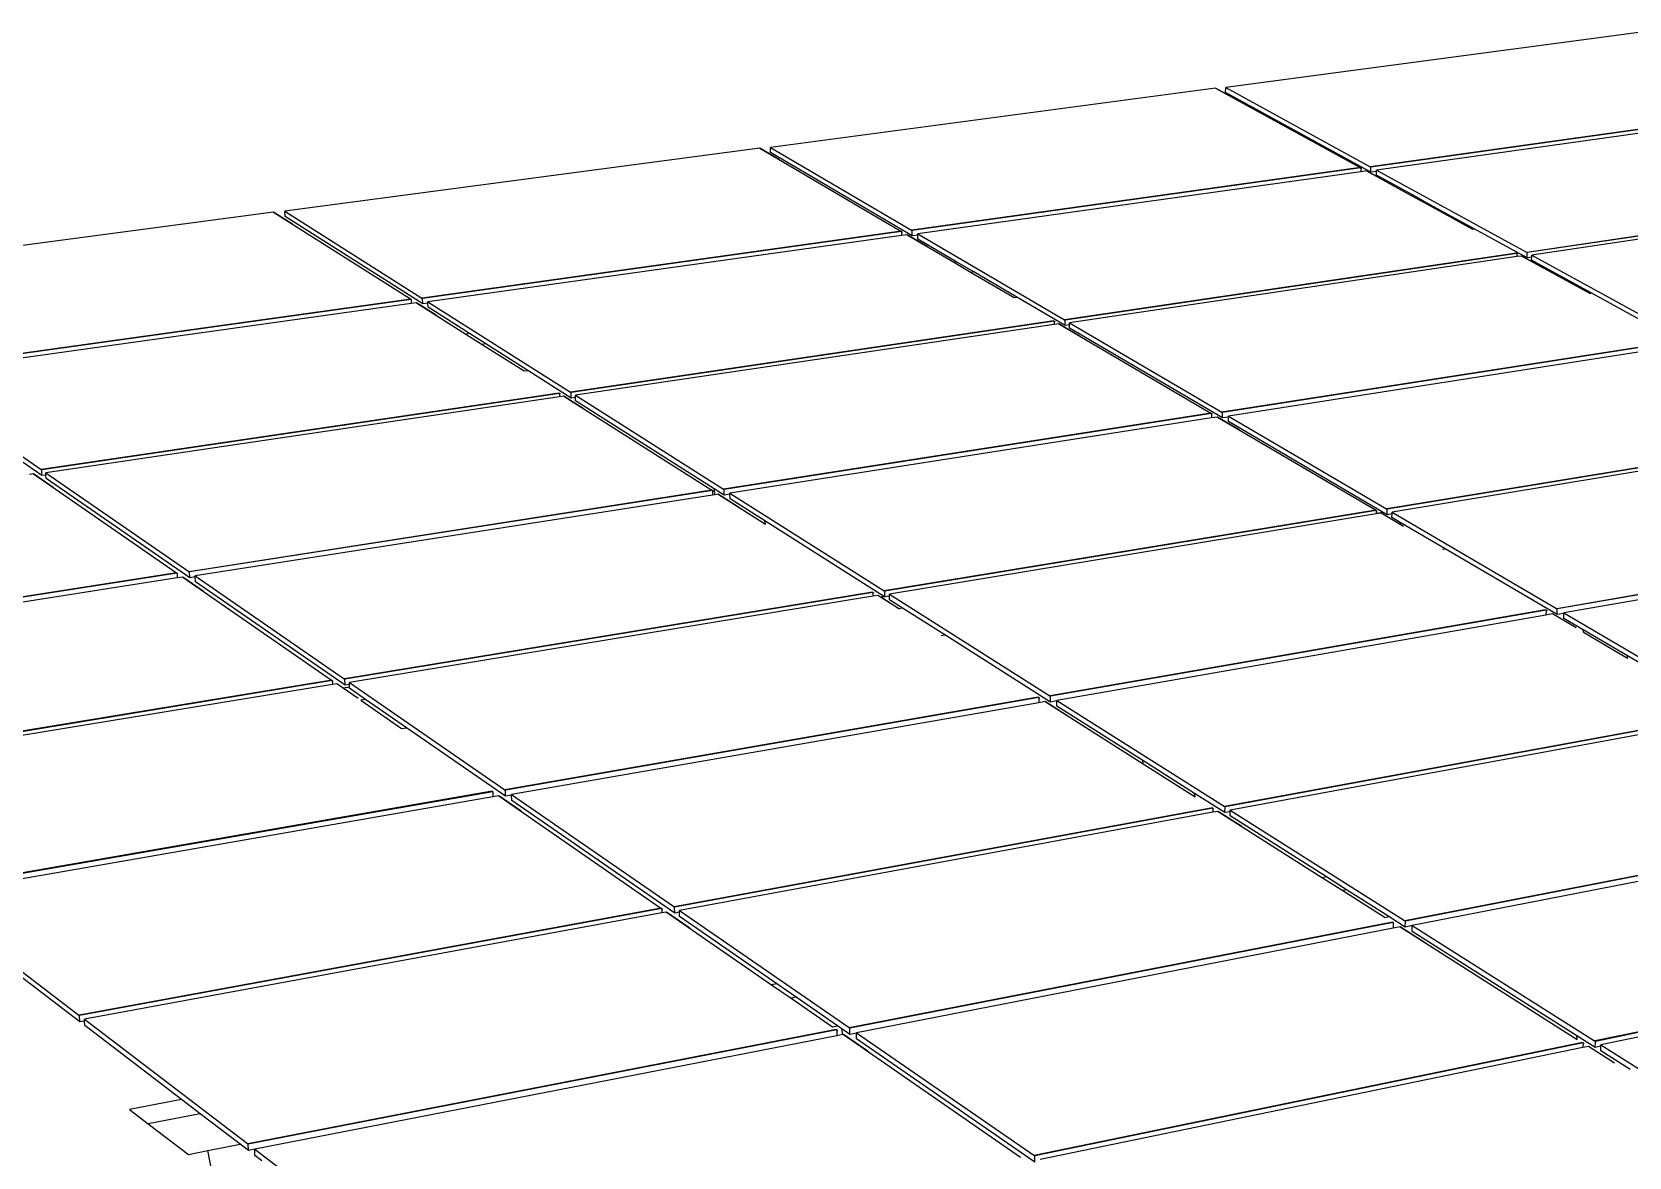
# Model space of a CAD drawing. Header units: inches. Extents: x -1381 to 1917, y -1058 to 799.
# Drawn here: x -1107 to -575, y 274 to 649 of the extents above; entities that cross this region are included whole.
import ezdxf

# ---------------------------------------------------------------- set-up
doc = ezdxf.new("R2010")
doc.units = ezdxf.units.IN
doc.header["$MEASUREMENT"] = 0

msp = doc.modelspace()

# ---------------------------------------------------------------- linework, layer by layer
for p, q in [((-570.14, 648.71), (-709.5, 630.2)), ((-712.85, 629.95), (-861.2, 610.26)), ((-712.85, 629.95), (-664.71, 603.55)), ((-712.85, 629.95), (-712.85, 629.95)), ((-706.23, 626.32), (-712.85, 629.95)), ((-709.52, 628.51), (-709.5, 630.2)), ((-661.14, 601.99), (-709.52, 628.51)), ((-709.5, 630.2), (-661.33, 603.82)), ((-521.02, 623.4), (-661.26, 603.79)), ((-520.87, 623.32), (-661.11, 603.7)), ((-520.91, 622.05), (-659.2, 602.66)), ((-864.74, 609.99), (-1022.98, 588.98)), ((-864.74, 609.99), (-817.73, 582.37)), ((-864.74, 609.99), (-864.74, 609.99)), ((-858.28, 606.19), (-864.74, 609.99)), ((-861.18, 608.52), (-861.2, 610.26)), ((-861.2, 610.26), (-814.15, 582.66)), ((-813.93, 580.77), (-861.18, 608.52)), ((-664.64, 603.52), (-814.08, 582.62)), ((-664.49, 603.43), (-813.93, 582.53)), ((-664.51, 602.12), (-812.07, 581.44)), ((-664.71, 603.55), (-664.69, 603.55)), ((-664.69, 603.55), (-664.64, 603.52)), ((-664.64, 603.52), (-664.64, 603.52)), ((-664.64, 603.52), (-664.49, 603.43)), ((-664.49, 603.43), (-664.51, 602.12)), ((-662.58, 602.39), (-664.51, 602.12)), ((-664.49, 603.43), (-664.41, 603.39)), ((-664.25, 603.3), (-664.19, 603.27)), ((-662.58, 602.39), (-647.66, 594.21)), ((-662.58, 602.39), (-662.58, 602.39)), ((-655.72, 598.63), (-662.58, 602.39)), ((-661.26, 603.79), (-661.33, 603.82)), ((-661.11, 603.7), (-661.26, 603.79)), ((-661.14, 601.99), (-661.11, 603.7)), ((-659.21, 602.26), (-661.14, 601.99)), ((-659.23, 600.95), (-659.21, 602.26)), ((-659.21, 602.26), (-659.2, 602.66)), ((-659.2, 602.66), (-609.26, 575.32)), ((-647.09, 594.29), (-659.23, 600.95)), ((-468.06, 596.11), (-609.19, 575.27)), ((-467.9, 596.03), (-609.03, 575.19)), ((-647.09, 594.29), (-647.66, 594.21)), ((-647.66, 594.21), (-641.95, 591.07)), ((-641.38, 591.16), (-647.09, 594.29)), ((-641.38, 591.16), (-641.95, 591.07)), ((-641.95, 591.07), (-627.28, 583.03)), ((-626.71, 583.12), (-641.38, 591.16)), ((-467.95, 595), (-607.52, 574.36)), ((-1026.73, 588.69), (-1195.87, 566.25)), ((-1026.73, 588.69), (-981.11, 559.75)), ((-1026.73, 588.69), (-1026.73, 588.69)), ((-1020.46, 584.72), (-1026.73, 588.69)), ((-1022.91, 587.19), (-1022.98, 588.98)), ((-1022.98, 588.98), (-977.31, 560.06)), ((-977.05, 558.11), (-1022.91, 587.19)), ((-817.66, 582.33), (-977.24, 560.02)), ((-817.51, 582.24), (-977.1, 559.93)), ((-817.51, 580.89), (-975.3, 558.78)), ((-817.73, 582.37), (-817.71, 582.36)), ((-817.71, 582.36), (-817.66, 582.33)), ((-817.66, 582.33), (-817.66, 582.33)), ((-817.66, 582.33), (-817.55, 582.26)), ((-817.55, 582.26), (-817.51, 582.24)), ((-817.51, 582.24), (-817.51, 580.89)), ((-817.51, 582.24), (-817.44, 582.2)), ((-815.65, 581.15), (-817.51, 580.89)), ((-817.28, 582.1), (-817.22, 582.07)), ((-815.65, 581.15), (-799.9, 571.9)), ((-815.65, 581.15), (-815.65, 581.15)), ((-808.95, 577.21), (-815.65, 581.15)), ((-814.08, 582.62), (-814.15, 582.66)), ((-813.93, 582.53), (-814.08, 582.62)), ((-813.93, 580.77), (-813.93, 582.53)), ((-812.07, 581.03), (-813.93, 580.77)), ((-812.07, 581.03), (-812.07, 581.44)), ((-812.07, 581.44), (-763.24, 552.8)), ((-812.07, 579.67), (-812.07, 581.03)), ((-627.28, 583.03), (-626.71, 583.12)), ((-609.08, 573.45), (-626.71, 583.12)), ((-799.04, 572.02), (-812.07, 579.67)), ((-612.6, 574.98), (-763.17, 552.76)), ((-612.45, 574.9), (-763.02, 552.67)), ((-612.66, 575.01), (-612.6, 574.98)), ((-612.6, 574.98), (-612.6, 574.98)), ((-612.6, 574.98), (-612.45, 574.9)), ((-612.45, 574.9), (-612.47, 573.84)), ((-612.45, 574.9), (-612.37, 574.86)), ((-612.2, 574.76), (-612.14, 574.73)), ((-609.19, 575.27), (-609.26, 575.32)), ((-609.03, 575.19), (-609.19, 575.27)), ((-609.08, 573.45), (-609.03, 575.19)), ((-799.04, 572.02), (-799.9, 571.9)), ((-799.9, 571.9), (-794.31, 568.61)), ((-793.45, 568.74), (-799.04, 572.02)), ((-612.47, 573.84), (-761.54, 551.79)), ((-610.93, 574.06), (-612.47, 573.84)), ((-610.93, 574.07), (-610.93, 574.06)), ((-603.82, 570.16), (-610.93, 574.07)), ((-602.9, 569.66), (-610.93, 574.06)), ((-607.54, 573.68), (-609.08, 573.45)), ((-607.56, 572.62), (-607.54, 573.68)), ((-602.94, 570.09), (-607.56, 572.62)), ((-607.54, 573.68), (-607.52, 574.36)), ((-607.52, 574.36), (-555.73, 546)), ((-602.9, 569.66), (-602.94, 570.09)), ((-588, 561.89), (-602.94, 570.09)), ((-587.96, 561.47), (-602.9, 569.66)), ((-793.45, 568.74), (-794.31, 568.61)), ((-794.31, 568.61), (-779.97, 560.19)), ((-779.1, 560.32), (-793.45, 568.74)), ((-981.04, 559.7), (-1151.84, 535.84)), ((-980.9, 559.61), (-1151.7, 535.74)), ((-981.09, 559.74), (-981.04, 559.7)), ((-981.04, 559.7), (-981.04, 559.7)), ((-981.04, 559.7), (-980.93, 559.63)), ((-980.93, 559.63), (-980.9, 559.61)), ((-980.9, 559.61), (-980.86, 558.22)), ((-980.9, 559.61), (-980.83, 559.57)), ((-980.67, 559.47), (-980.62, 559.44)), ((-977.24, 560.02), (-977.31, 560.06)), ((-977.1, 559.93), (-977.24, 560.02)), ((-977.05, 558.11), (-977.1, 559.93)), ((-975.29, 558.36), (-975.3, 558.78)), ((-975.3, 558.78), (-927.85, 528.73)), ((-779.97, 560.19), (-779.1, 560.32)), ((-763.02, 550.88), (-779.1, 560.32)), ((-587.96, 561.47), (-588, 561.89)), ((-555.55, 544.11), (-588, 561.89)), ((-980.86, 558.22), (-1149.96, 534.54)), ((-979.09, 558.47), (-980.86, 558.22)), ((-979.09, 558.47), (-962.66, 548.04)), ((-979.09, 558.47), (-979.09, 558.47)), ((-972.58, 554.34), (-979.09, 558.47)), ((-975.29, 558.36), (-977.05, 558.11)), ((-975.25, 556.96), (-975.29, 558.36)), ((-961.46, 548.22), (-975.25, 556.96)), ((-961.46, 548.22), (-962.66, 548.04)), ((-956.03, 544.78), (-961.46, 548.22)), ((-766.79, 552.44), (-927.77, 528.68)), ((-766.63, 552.35), (-927.63, 528.59)), ((-766.64, 551.26), (-926.18, 527.67)), ((-766.84, 552.47), (-766.79, 552.44)), ((-766.79, 552.44), (-766.79, 552.44)), ((-766.79, 552.44), (-766.63, 552.35)), ((-766.63, 552.35), (-766.64, 551.26)), ((-765.15, 551.48), (-766.64, 551.26)), ((-766.63, 552.35), (-766.56, 552.31)), ((-766.39, 552.21), (-766.33, 552.18)), ((-765.15, 551.48), (-714.49, 521.72)), ((-765.15, 551.48), (-765.15, 551.48)), ((-758.19, 547.39), (-765.15, 551.48)), ((-763.17, 552.76), (-763.24, 552.8)), ((-763.02, 552.67), (-763.17, 552.76)), ((-763.02, 550.88), (-763.02, 552.67)), ((-761.54, 551.1), (-763.02, 550.88)), ((-761.54, 551.1), (-761.54, 551.79)), ((-761.54, 551.79), (-710.84, 522.06)), ((-761.54, 550), (-761.54, 551.1)), ((-710.62, 520.1), (-761.54, 550)), ((-962.66, 548.04), (-957.23, 544.6)), ((-956.03, 544.78), (-957.23, 544.6)), ((-957.23, 544.6), (-943.28, 535.75)), ((-942.07, 535.93), (-956.03, 544.78)), ((-559.1, 545.64), (-710.76, 522.01)), ((-558.94, 545.55), (-710.6, 521.92)), ((-558.98, 544.11), (-708.6, 520.74)), ((-1149.96, 534.54), (-1104.21, 502.94)), ((-943.28, 535.75), (-942.07, 535.93)), ((-927.59, 526.74), (-942.07, 535.93)), ((-931.62, 528.34), (-1104.14, 502.89)), ((-931.47, 528.25), (-1104, 502.79)), ((-931.44, 527.12), (-1102.61, 501.83)), ((-931.67, 528.38), (-931.62, 528.34)), ((-931.62, 528.34), (-931.61, 528.34)), ((-931.61, 528.34), (-931.5, 528.27)), ((-931.5, 528.27), (-931.47, 528.25)), ((-931.47, 528.25), (-931.44, 527.12)), ((-931.47, 528.25), (-931.4, 528.21)), ((-930.03, 527.33), (-931.44, 527.12)), ((-931.23, 528.1), (-931.18, 528.07)), ((-930.03, 527.33), (-880.74, 496.06)), ((-930.02, 527.33), (-930.03, 527.33)), ((-923.26, 523.04), (-930.02, 527.33)), ((-927.77, 528.68), (-927.85, 528.73)), ((-927.63, 528.59), (-927.77, 528.68)), ((-927.59, 526.74), (-927.63, 528.59)), ((-926.17, 526.95), (-927.59, 526.74)), ((-926.17, 526.95), (-926.18, 527.67)), ((-926.18, 527.67), (-876.85, 496.43)), ((-926.15, 525.83), (-926.17, 526.95)), ((-879.93, 496.52), (-926.15, 525.83)), ((-714.41, 521.67), (-876.78, 496.38)), ((-714.26, 521.58), (-876.63, 496.28)), ((-714.47, 521.71), (-714.41, 521.67)), ((-714.41, 521.67), (-714.41, 521.67)), ((-714.41, 521.67), (-714.26, 521.58)), ((-714.26, 521.58), (-714.27, 520.09)), ((-714.26, 521.58), (-714.18, 521.54)), ((-710.76, 522.01), (-710.84, 522.06)), ((-710.6, 521.92), (-710.76, 522.01)), ((-710.62, 520.1), (-710.6, 521.92)), ((-714.27, 520.09), (-874.67, 495.05)), ((-712.25, 520.4), (-714.27, 520.09)), ((-714, 521.43), (-713.95, 521.4)), ((-712.25, 520.4), (-659.59, 489.47)), ((-712.25, 520.4), (-712.25, 520.4)), ((-705.02, 516.15), (-712.25, 520.4)), ((-708.6, 520.42), (-710.62, 520.1)), ((-708.62, 518.92), (-708.6, 520.42)), ((-657.02, 488.62), (-708.62, 518.92)), ((-708.6, 520.42), (-708.6, 520.74)), ((-708.6, 520.74), (-655.9, 489.83)), ((-503.08, 514.93), (-655.82, 489.79)), ((-502.91, 514.84), (-655.66, 489.69)), ((-502.96, 513.66), (-654.06, 488.75)), ((-1103.91, 500.89), (-1116.78, 509.79)), ((-1106.7, 501.46), (-1108.03, 501.26)), ((-1106.7, 501.46), (-1059.12, 468.53)), ((-1106.7, 501.46), (-1106.7, 501.46)), ((-1100.17, 496.94), (-1106.7, 501.46)), ((-1104.14, 502.89), (-1104.21, 502.94)), ((-1104, 502.79), (-1104.14, 502.89)), ((-1103.91, 500.89), (-1104, 502.79)), ((-1102.57, 501.09), (-1103.91, 500.89)), ((-1102.57, 501.09), (-1102.61, 501.83)), ((-1102.61, 501.83), (-1054.98, 468.93)), ((-1102.52, 499.92), (-1102.57, 501.09)), ((-1054.68, 466.84), (-1102.52, 499.92)), ((-880.67, 496.01), (-1054.91, 468.88)), ((-880.51, 495.92), (-1054.76, 468.78)), ((-880.74, 496.06), (-880.72, 496.05)), ((-880.72, 496.05), (-880.67, 496.01)), ((-880.67, 496.01), (-880.66, 496.02)), ((-880.66, 496.02), (-880.55, 495.94)), ((-880.55, 495.94), (-880.51, 495.92)), ((-880.51, 495.92), (-880.49, 494.38)), ((-880.51, 495.92), (-880.44, 495.87)), ((-880.26, 495.76), (-880.21, 495.73)), ((-879.62, 494.51), (-879.93, 496.52)), ((-876.6, 494.41), (-879.93, 496.52)), ((-876.78, 496.38), (-876.85, 496.43)), ((-876.63, 496.28), (-876.78, 496.38)), ((-876.6, 494.41), (-876.63, 496.28)), ((-874.67, 494.71), (-874.67, 495.05)), ((-874.67, 495.05), (-823.33, 462.53)), ((-880.49, 494.38), (-1052.87, 467.48)), ((-879.62, 494.51), (-880.49, 494.38)), ((-878.56, 494.68), (-879.62, 494.51)), ((-878.56, 494.68), (-862.88, 484.73)), ((-878.56, 494.68), (-878.56, 494.68)), ((-871.52, 490.21), (-878.56, 494.68)), ((-874.67, 494.71), (-876.6, 494.41)), ((-874.65, 493.17), (-874.67, 494.71)), ((-863.05, 485.81), (-874.65, 493.17)), ((-655.82, 489.79), (-655.9, 489.83)), ((-655.66, 489.69), (-655.82, 489.79)), ((-655.69, 487.85), (-655.66, 489.69)), ((-862.88, 484.73), (-863.05, 485.81)), ((-823.2, 460.55), (-863.05, 485.81)), ((-659.52, 489.42), (-823.25, 462.48)), ((-659.35, 489.32), (-823.09, 462.38)), ((-659.37, 488.12), (-821.53, 461.39)), ((-659.59, 489.47), (-659.57, 489.46)), ((-659.57, 489.46), (-659.52, 489.42)), ((-659.52, 489.42), (-659.51, 489.42)), ((-659.51, 489.42), (-659.35, 489.32)), ((-659.35, 489.32), (-659.37, 488.23)), ((-657.02, 488.62), (-659.37, 488.23)), ((-657.75, 488.38), (-659.37, 488.12)), ((-659.37, 488.23), (-659.37, 488.12)), ((-659.35, 489.32), (-659.27, 489.28)), ((-659.09, 489.17), (-659.03, 489.14)), ((-651.71, 484.84), (-657.75, 488.38)), ((-657.75, 488.38), (-657.75, 488.38)), ((-650.23, 483.97), (-657.75, 488.38)), ((-655.69, 487.85), (-657.02, 488.62)), ((-654.07, 488.11), (-655.69, 487.85)), ((-654.09, 486.9), (-654.07, 488.11)), ((-650.83, 484.99), (-654.09, 486.9)), ((-654.07, 488.11), (-654.06, 488.75)), ((-654.06, 488.75), (-599.27, 456.61)), ((-650.83, 484.99), (-651.71, 484.84)), ((-636.4, 476.52), (-650.83, 484.99)), ((-445.41, 483.3), (-599.18, 456.56)), ((-445.23, 483.21), (-599.01, 456.46)), ((-445.31, 481.6), (-596.84, 455.19)), ((-637.29, 476.36), (-636.4, 476.52)), ((-599.06, 454.59), (-636.4, 476.52)), ((-1059.05, 468.48), (-1246.51, 439.3)), ((-1058.9, 468.38), (-1246.37, 439.19)), ((-1059.1, 468.52), (-1059.05, 468.48)), ((-1059.05, 468.48), (-1059.05, 468.48)), ((-1059.05, 468.48), (-1058.94, 468.41)), ((-1058.94, 468.41), (-1058.9, 468.38)), ((-1058.9, 468.38), (-1058.84, 466.79)), ((-1058.9, 468.38), (-1058.83, 468.33)), ((-1054.91, 468.88), (-1054.98, 468.93)), ((-1054.76, 468.78), (-1054.91, 468.88)), ((-1054.68, 466.84), (-1054.76, 468.78)), ((-1058.84, 466.79), (-1244.57, 437.82)), ((-1057.02, 467.08), (-1058.84, 466.79)), ((-1058.66, 468.22), (-1058.61, 468.18)), ((-1057.02, 467.08), (-1007.42, 432.76)), ((-1057.01, 467.08), (-1057.02, 467.08)), ((-1050.21, 462.37), (-1057.01, 467.08)), ((-1052.86, 467.13), (-1054.68, 466.84)), ((-1052.86, 467.13), (-1052.87, 467.48)), ((-1052.87, 467.48), (-1003.23, 433.19)), ((-1052.8, 465.54), (-1052.86, 467.13)), ((-1002.94, 431.06), (-1052.8, 465.54)), ((-827.19, 462.08), (-1003.15, 433.14)), ((-827.02, 461.98), (-1003, 433.03)), ((-827.02, 460.73), (-1001.49, 431.98)), ((-827.24, 462.12), (-827.19, 462.08)), ((-827.19, 462.08), (-827.18, 462.08)), ((-827.18, 462.08), (-827.06, 462)), ((-827.06, 462), (-827.02, 461.98)), ((-827.02, 461.98), (-827.02, 460.73)), ((-827.02, 461.98), (-826.95, 461.93)), ((-825.46, 460.99), (-827.02, 460.73)), ((-826.77, 461.82), (-826.71, 461.78)), ((-824.44, 460.34), (-825.46, 460.99)), ((-825.46, 460.99), (-825.46, 460.99)), ((-818.14, 456.34), (-825.46, 460.99)), ((-823.2, 460.55), (-824.44, 460.34)), ((-818.4, 456.51), (-824.44, 460.34)), ((-823.25, 462.48), (-823.33, 462.53)), ((-823.09, 462.38), (-823.25, 462.48)), ((-823.08, 460.47), (-823.2, 460.55)), ((-823.08, 460.47), (-823.09, 462.38)), ((-821.53, 460.73), (-823.08, 460.47)), ((-821.53, 460.73), (-821.53, 461.39)), ((-821.53, 461.39), (-768.07, 427.52)), ((-821.52, 459.48), (-821.53, 460.73)), ((-817.17, 456.72), (-821.52, 459.48)), ((-817.17, 456.72), (-818.4, 456.51)), ((-803.09, 447.79), (-817.17, 456.72)), ((-602.91, 456.17), (-767.99, 427.47)), ((-602.74, 456.07), (-767.83, 427.37)), ((-602.79, 454.41), (-765.71, 426.02)), ((-602.98, 456.21), (-602.91, 456.17)), ((-602.91, 456.17), (-602.91, 456.17)), ((-602.91, 456.17), (-602.74, 456.07)), ((-602.74, 456.07), (-602.79, 454.41)), ((-600.57, 454.79), (-602.79, 454.41)), ((-602.74, 456.07), (-602.66, 456.02)), ((-602.47, 455.91), (-602.41, 455.87)), ((-600.57, 454.79), (-600.57, 454.79)), ((-592.75, 450.2), (-600.57, 454.79)), ((-599.18, 456.56), (-599.27, 456.61)), ((-599.01, 456.46), (-599.18, 456.56)), ((-599.06, 454.59), (-599.01, 456.46)), ((-596.85, 454.98), (-599.06, 454.59)), ((-596.89, 453.32), (-596.85, 454.98)), ((-590.36, 449.48), (-596.89, 453.32)), ((-596.85, 454.98), (-596.84, 455.19)), ((-596.84, 455.19), (-539.81, 421.73)), ((-804.33, 447.58), (-803.09, 447.79)), ((-767.83, 425.43), (-803.09, 447.79)), ((-590.28, 448.75), (-590.36, 449.48)), ((-575.66, 440.85), (-590.36, 449.48)), ((-590.28, 448.75), (-575.59, 440.12)), ((-575.59, 440.12), (-575.66, 440.85)), ((-539.61, 419.68), (-575.66, 440.85)), ((-1007.35, 432.71), (-1196.97, 401.52)), ((-1007.19, 432.6), (-1196.82, 401.41)), ((-1007.15, 431.31), (-1195.37, 400.3)), ((-1007.41, 432.74), (-1007.35, 432.71)), ((-1007.35, 432.71), (-1007.35, 432.71)), ((-1007.35, 432.71), (-1007.23, 432.62)), ((-1007.23, 432.62), (-1007.19, 432.6)), ((-1007.19, 432.6), (-1007.15, 431.31)), ((-1007.19, 432.6), (-1007.12, 432.55)), ((-1005.68, 431.55), (-1007.15, 431.31)), ((-1006.95, 432.43), (-1006.89, 432.39)), ((-1003.56, 430.08), (-1005.68, 431.55)), ((-1005.68, 431.55), (-1005.68, 431.55)), ((-998.59, 426.64), (-1005.68, 431.55)), ((-1003.15, 433.14), (-1003.23, 433.19)), ((-1003, 433.03), (-1003.15, 433.14)), ((-1002.94, 431.06), (-1003, 433.03)), ((-1001.47, 431.3), (-1002.94, 431.06)), ((-1001.47, 431.3), (-1001.49, 431.98)), ((-1001.49, 431.98), (-949.72, 396.22)), ((-1001.44, 430.43), (-1001.47, 431.3)), ((-1001.44, 430.43), (-1003.56, 430.08)), ((-1001.43, 430.02), (-1001.44, 430.43)), ((-996.07, 426.31), (-1001.43, 430.02)), ((-996.07, 426.31), (-997.71, 426.03)), ((-997.71, 426.03), (-984.08, 416.6)), ((-982.44, 416.88), (-996.07, 426.31)), ((-771.97, 427.05), (-949.64, 396.17)), ((-771.8, 426.94), (-949.48, 396.06)), ((-772.03, 427.08), (-771.97, 427.05)), ((-771.97, 427.05), (-771.97, 427.05)), ((-771.97, 427.05), (-771.8, 426.94)), ((-771.8, 426.94), (-771.8, 425.23)), ((-771.8, 426.94), (-771.72, 426.89)), ((-771.53, 426.77), (-771.47, 426.73)), ((-767.99, 427.47), (-768.07, 427.52)), ((-767.83, 427.37), (-767.99, 427.47)), ((-767.83, 425.43), (-767.83, 427.37)), ((-765.71, 425.8), (-767.83, 425.43)), ((-765.71, 425.8), (-765.71, 426.02)), ((-765.71, 426.02), (-709.98, 390.72)), ((-765.71, 424.09), (-765.71, 425.8)), ((-771.8, 425.23), (-947.43, 394.64)), ((-769.68, 425.6), (-771.8, 425.23)), ((-769.68, 425.6), (-736.97, 404.84)), ((-769.68, 425.6), (-769.68, 425.6)), ((-762.05, 420.75), (-769.68, 425.6)), ((-737.12, 405.96), (-765.71, 424.09)), ((-543.49, 421.26), (-709.89, 390.67)), ((-543.31, 421.15), (-709.72, 390.56)), ((-984.08, 416.6), (-982.44, 416.88)), ((-949.43, 394.06), (-982.44, 416.88)), ((-543.36, 419.81), (-708.02, 389.48)), ((-736.97, 404.84), (-737.12, 405.96)), ((-719.84, 395), (-737.12, 405.96)), ((-736.97, 404.84), (-719.69, 393.88)), ((-953.89, 395.71), (-1145.65, 362.39)), ((-953.73, 395.59), (-1145.5, 362.27)), ((-953.69, 393.82), (-1143.53, 360.77)), ((-953.95, 395.75), (-953.89, 395.71)), ((-953.89, 395.71), (-953.89, 395.71)), ((-953.89, 395.71), (-953.77, 395.62)), ((-953.77, 395.62), (-953.73, 395.59)), ((-953.73, 395.59), (-953.69, 393.82)), ((-953.73, 395.59), (-953.65, 395.54)), ((-951.68, 394.17), (-953.69, 393.82)), ((-953.47, 395.42), (-953.41, 395.37)), ((-951.68, 394.17), (-897.68, 356.8)), ((-951.68, 394.17), (-951.68, 394.17)), ((-944.28, 389.05), (-951.68, 394.17)), ((-949.64, 396.17), (-949.72, 396.22)), ((-949.48, 396.06), (-949.64, 396.17)), ((-949.43, 394.06), (-949.48, 396.06)), ((-947.42, 394.41), (-949.43, 394.06)), ((-947.42, 394.41), (-947.43, 394.64)), ((-947.43, 394.64), (-893.37, 357.3)), ((-947.38, 392.64), (-947.42, 394.41)), ((-719.69, 393.88), (-719.84, 395)), ((-709.74, 388.6), (-719.84, 395)), ((-893.09, 355.1), (-947.38, 392.64)), ((-713.91, 390.21), (-893.29, 357.25)), ((-713.74, 390.1), (-893.12, 357.13)), ((-713.75, 388.71), (-891.47, 355.99)), ((-713.98, 390.25), (-713.91, 390.21)), ((-713.91, 390.21), (-713.91, 390.21)), ((-713.91, 390.21), (-713.74, 390.1)), ((-713.74, 390.1), (-713.75, 388.71)), ((-712.04, 389.02), (-713.75, 388.71)), ((-713.74, 390.1), (-713.65, 390.05)), ((-713.46, 389.92), (-713.4, 389.88)), ((-712.04, 389.02), (-677.23, 366.93)), ((-712.04, 389.02), (-712.04, 389.02)), ((-704.08, 383.97), (-712.04, 389.02)), ((-709.89, 390.67), (-709.98, 390.72)), ((-709.72, 390.56), (-709.89, 390.67)), ((-709.74, 388.6), (-709.72, 390.56)), ((-708.03, 388.91), (-709.74, 388.6)), ((-708.04, 387.52), (-708.03, 388.91)), ((-708.03, 388.91), (-708.02, 389.48)), ((-708.02, 389.48), (-649.89, 352.66)), ((-675.96, 367.18), (-708.04, 387.52)), ((-482.12, 385.21), (-649.8, 352.61)), ((-481.94, 385.1), (-649.62, 352.49)), ((-482.02, 383.24), (-647.32, 351.03)), ((-675.96, 367.18), (-677.23, 366.93)), ((-677.23, 366.93), (-670.51, 362.67)), ((-669.24, 362.91), (-675.96, 367.18)), ((-669.24, 362.91), (-670.51, 362.67)), ((-670.51, 362.67), (-656.37, 353.7)), ((-655.1, 353.95), (-669.24, 362.91)), ((-1143.53, 360.77), (-1091.6, 321.18)), ((-1091.27, 318.9), (-1143.42, 358.7)), ((-897.6, 356.75), (-1091.52, 321.12)), ((-897.43, 356.63), (-1091.36, 321)), ((-897.68, 356.8), (-897.66, 356.79)), ((-897.66, 356.79), (-897.6, 356.75)), ((-897.6, 356.75), (-897.59, 356.75)), ((-897.59, 356.75), (-897.47, 356.66)), ((-897.47, 356.66), (-897.43, 356.63)), ((-897.43, 356.63), (-897.4, 355.19)), ((-897.43, 356.63), (-897.34, 356.57)), ((-893.29, 357.25), (-893.37, 357.3)), ((-893.12, 357.13), (-893.29, 357.25)), ((-893.09, 355.1), (-893.12, 357.13)), ((-897.4, 355.19), (-1089.78, 319.79)), ((-895.78, 355.49), (-897.4, 355.19)), ((-897.15, 356.44), (-897.09, 356.4)), ((-895.78, 355.49), (-860.79, 331.27)), ((-895.78, 355.49), (-895.78, 355.49)), ((-888.05, 350.14), (-895.78, 355.49)), ((-891.47, 355.4), (-893.09, 355.1)), ((-891.47, 355.4), (-891.47, 355.99)), ((-891.47, 355.99), (-835, 316.98)), ((-891.44, 353.96), (-891.47, 355.4)), ((-859.11, 331.6), (-891.44, 353.96)), ((-653.87, 352.11), (-834.92, 316.92)), ((-653.69, 352), (-834.74, 316.8)), ((-656.37, 353.7), (-655.1, 353.95)), ((-649.66, 350.5), (-655.1, 353.95)), ((-653.94, 352.15), (-653.87, 352.11)), ((-653.87, 352.11), (-653.87, 352.11)), ((-653.87, 352.11), (-653.69, 352)), ((-653.69, 352), (-653.73, 350.08)), ((-653.69, 352), (-653.6, 351.94)), ((-653.4, 351.81), (-653.33, 351.77)), ((-649.8, 352.61), (-649.89, 352.66)), ((-649.62, 352.49), (-649.8, 352.61)), ((-649.66, 350.5), (-649.62, 352.49)), ((-653.73, 350.08), (-832.5, 315.25)), ((-651.38, 350.53), (-653.73, 350.08)), ((-651.38, 350.53), (-592.34, 313.07)), ((-651.38, 350.53), (-651.38, 350.53)), ((-643.07, 345.26), (-651.38, 350.53)), ((-647.32, 350.95), (-649.66, 350.5)), ((-647.36, 349.04), (-647.32, 350.95)), ((-592.47, 314.23), (-647.36, 349.04)), ((-647.32, 350.95), (-647.32, 351.03)), ((-647.32, 351.03), (-586.61, 312.58)), ((-417.59, 347.3), (-586.51, 312.52)), ((-417.4, 347.18), (-586.32, 312.4)), ((-417.48, 345.67), (-584.47, 311.23)), ((-859.11, 331.6), (-860.79, 331.27)), ((-860.79, 331.27), (-854.26, 326.75)), ((-852.58, 327.08), (-859.11, 331.6)), ((-852.58, 327.08), (-854.26, 326.75)), ((-854.26, 326.75), (-840.51, 317.24)), ((-838.82, 317.57), (-852.58, 327.08)), ((-1091.52, 321.12), (-1091.6, 321.18)), ((-1091.36, 321), (-1091.52, 321.12)), ((-1091.27, 318.9), (-1091.36, 321)), ((-1089.75, 319.17), (-1089.78, 319.79)), ((-1089.78, 319.79), (-1035.43, 278.35)), ((-1089.75, 319.17), (-1091.27, 318.9)), ((-1089.68, 317.68), (-1089.75, 319.17)), ((-1057.44, 293.07), (-1089.68, 317.68)), ((-839.28, 316.38), (-1035.35, 278.29)), ((-839.1, 316.26), (-1035.18, 278.16)), ((-839.08, 314.28), (-1033.02, 276.51)), ((-840.51, 317.24), (-838.82, 317.57)), ((-839.34, 316.43), (-839.28, 316.38)), ((-839.28, 316.38), (-839.27, 316.38)), ((-839.27, 316.38), (-839.14, 316.29)), ((-839.14, 316.29), (-839.1, 316.26)), ((-839.1, 316.26), (-839.08, 314.28)), ((-839.1, 316.26), (-839.01, 316.2)), ((-837.11, 314.66), (-839.08, 314.28)), ((-837.4, 316.59), (-838.82, 317.57)), ((-838.82, 316.07), (-838.75, 316.02)), ((-837.11, 314.66), (-837.4, 316.59)), ((-834.72, 314.74), (-837.4, 316.59)), ((-836.86, 314.71), (-837.11, 314.66)), ((-836.86, 314.71), (-777.83, 273.86)), ((-836.86, 314.71), (-836.86, 314.71)), ((-828.78, 309.12), (-836.86, 314.71)), ((-834.92, 316.92), (-835, 316.98)), ((-834.74, 316.8), (-834.92, 316.92)), ((-834.72, 314.74), (-834.74, 316.8)), ((-832.5, 315.17), (-834.72, 314.74)), ((-832.5, 315.17), (-832.5, 315.25)), ((-832.5, 315.25), (-773.42, 274.44)), ((-832.48, 313.19), (-832.5, 315.17)), ((-592.34, 313.07), (-592.47, 314.23)), ((-586.38, 310.37), (-592.47, 314.23)), ((-773.15, 272.16), (-832.48, 313.19)), ((-590.63, 311.98), (-773.33, 274.38)), ((-590.44, 311.86), (-773.14, 274.25)), ((-590.48, 310.3), (-771.34, 273.01)), ((-590.7, 312.03), (-590.63, 311.98)), ((-590.63, 311.98), (-590.63, 311.99)), ((-590.63, 311.99), (-590.44, 311.86)), ((-590.44, 311.86), (-590.48, 310.3)), ((-588.59, 310.69), (-590.48, 310.3)), ((-590.44, 311.86), (-590.35, 311.81)), ((-590.13, 311.67), (-590.07, 311.63)), ((-588.59, 310.69), (-588.59, 310.69)), ((-579.9, 305.18), (-588.59, 310.69)), ((-586.51, 312.52), (-586.61, 312.58)), ((-586.32, 312.4), (-586.51, 312.52)), ((-586.38, 310.37), (-586.32, 312.4)), ((-584.49, 310.76), (-586.38, 310.37)), ((-584.53, 309.2), (-584.49, 310.76)), ((-574.77, 303), (-584.53, 309.2)), ((-584.49, 310.76), (-584.47, 311.23)), ((-584.47, 311.23), (-521.03, 271.04)), ((-1057.44, 293.07), (-1074.76, 289.71)), ((-1051.15, 288.27), (-1057.44, 293.07)), ((-1074.76, 289.71), (-1068.49, 284.88)), ((-1051.15, 288.27), (-1068.49, 284.88)), ((-1037.9, 278.16), (-1051.15, 288.27)), ((-1068.49, 284.88), (-1055.12, 274.75)), ((-1048.64, 276.03), (-1037.9, 278.16)), ((-1035.1, 276.02), (-1037.9, 278.16)), ((-1035.35, 278.29), (-1035.43, 278.35)), ((-1035.18, 278.16), (-1035.35, 278.29)), ((-1035.1, 276.02), (-1035.18, 278.16)), ((-1055.12, 274.75), (-1048.64, 276.03)), ((-988.35, -39.32), (-1048.64, 276.03)), ((-1033.02, 276.43), (-1035.1, 276.02)), ((-1033.02, 276.43), (-1033.02, 276.51)), ((-1033.02, 276.51), (-976.06, 233.08)), ((-1032.94, 274.37), (-1033.02, 276.43)), ((-1030.66, 272.63), (-1032.94, 274.37)), ((-773.33, 274.38), (-773.42, 274.44)), ((-773.14, 274.25), (-773.33, 274.38)), ((-773.15, 272.16), (-773.14, 274.25))]:
    msp.add_line(p, q)

doc.saveas('drawing.dxf')
